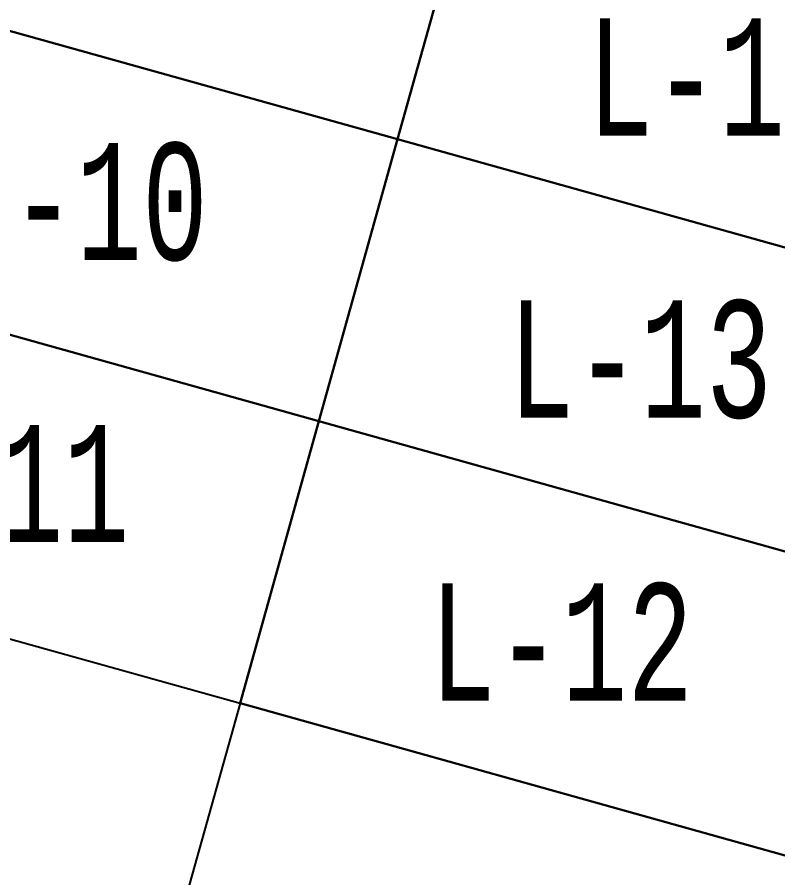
# Model space of a CAD drawing. Header units: millimetres. Extents: x 474016 to 477875, y 2288607 to 2292200.
# Drawn here: x 474379.33 to 474411.8, y 2289379.16 to 2289415.89 of the extents above; entities that cross this region are included whole.
import ezdxf
from ezdxf.enums import TextEntityAlignment as Align

# ---------------------------------------------------------------- set-up
doc = ezdxf.new("R2010")
doc.units = ezdxf.units.MM
doc.header["$LTSCALE"] = 50
doc.layers.add('BANQUETA', color=251, linetype='Continuous', lineweight=5)
doc.layers.add('CVL_LOTIF', color=1, linetype='Continuous')
doc.layers.add('MZ Y LT', color=7, linetype='Continuous', lineweight=13, true_color=0x0d2bf2)
doc.styles.add('MONOTXT4', font='MONOTXT4.shx', dxfattribs={"width": 0.55})

msp = doc.modelspace()

# ---------------------------------------------------------------- linework, layer by layer
at = {"layer": 'BANQUETA', "color": 1}
msp.add_lwpolyline([(474427.339, 2289524.388), (474351.845, 2289254.182)], dxfattribs=at)
at = {"layer": 'CVL_LOTIF'}
for points in [[(474398.936, 2289422.727), (474374.858, 2289429.454), (474371.494, 2289417.415), (474395.572, 2289410.688)], [(474423.014, 2289416), (474398.936, 2289422.727), (474395.572, 2289410.688), (474419.65, 2289403.961)], [(474395.572, 2289410.688), (474371.494, 2289417.415), (474368.131, 2289405.376), (474392.209, 2289398.649)], [(474419.65, 2289403.961), (474395.572, 2289410.688), (474392.209, 2289398.649), (474416.286, 2289391.922)], [(474416.286, 2289391.922), (474392.209, 2289398.649), (474388.845, 2289386.61), (474412.923, 2289379.883)], [(474422.554, 2289377.192), (474388.845, 2289386.61), (474385.481, 2289374.571), (474419.19, 2289365.153)]]:
    msp.add_lwpolyline(points, close=True, dxfattribs=at)
msp.add_lwpolyline([(474364.767, 2289393.337), (474388.845, 2289386.61), (474392.209, 2289398.649), (474368.131, 2289405.376)], dxfattribs=at)

# ---------------------------------------------------------------- texts
at = {"layer": 'MZ Y LT', "lineweight": 13, "style": 'MONOTXT4', "width": 0.65}
for s, p in [('L-14', (474409.293, 2289413.344)), ('L-10', (474381.851, 2289408.032)), ('L-13', (474405.929, 2289401.305)), ('L-11', (474378.488, 2289395.993)), ('L-12', (474402.566, 2289389.266))]:
    msp.add_text(s, height=5, dxfattribs=at).set_placement(p, align=Align.MIDDLE)

doc.saveas('drawing.dxf')
